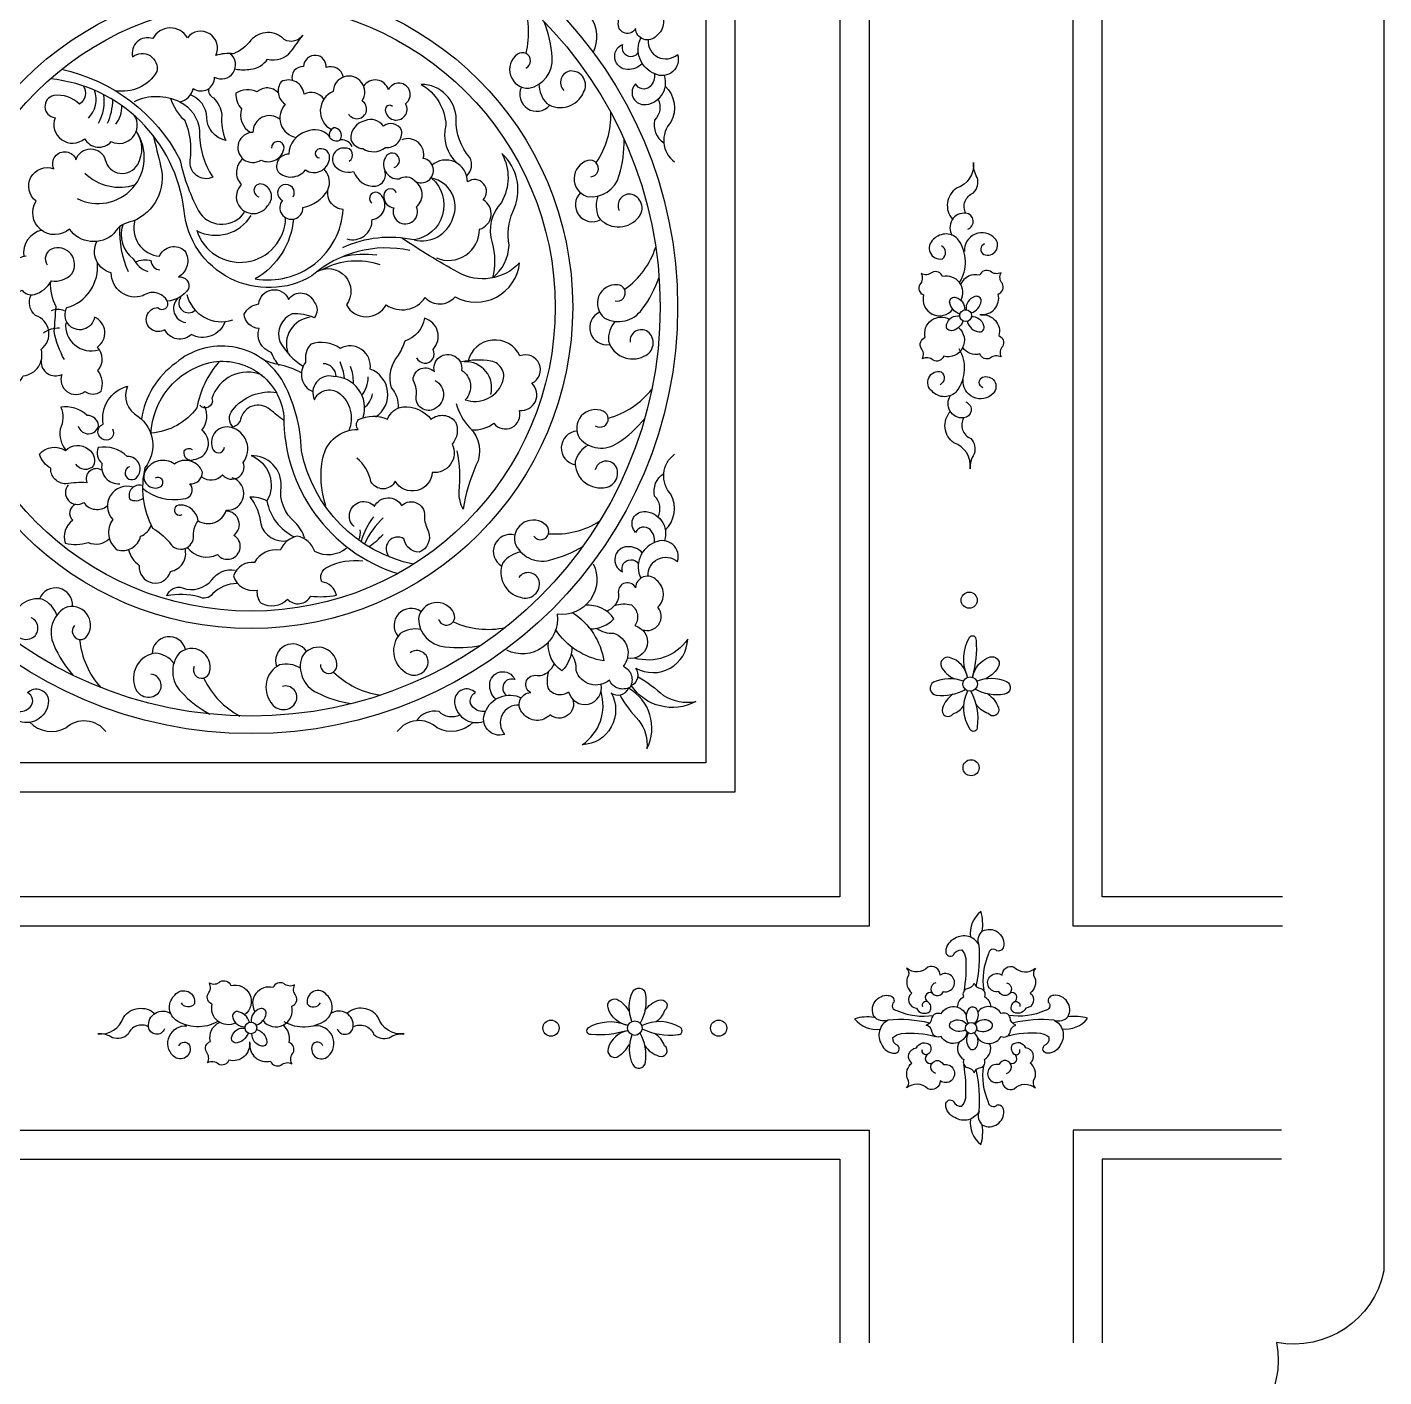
# Model space of a CAD drawing. Extents: x -66030 to 95157, y -13132 to 45879.
# Drawn here: x -21172 to -20008, y 2448 to 3605 of the extents above; entities that cross this region are included whole.
import ezdxf

# ---------------------------------------------------------------- set-up
doc = ezdxf.new("R2010")
doc.units = 0
doc.header["$LTSCALE"] = 100
doc.header["$MEASUREMENT"] = 0
doc.layers.add('3', color=11, linetype='CONTINUOUS')
doc.layers.add('7', color=105, linetype='CONTINUOUS')

msp = doc.modelspace()

# ---------------------------------------------------------------- linework, layer by layer
at = {"layer": '3'}
for points in [[(-21951.4, 4190.3, -0.410539), (-21859.4, 4251.7, -0.410539), (-21798, 4343.8), (-20161.8, 4343.8, -0.410539), (-20100.4, 4251.7, -0.410539), (-20008.4, 4190.3), (-20008.4, 2538.7, -0.410539), (-20100.4, 2477.3, -0.410539), (-20161.8, 2385.2), (-21798, 2385.2, -0.410539), (-21859.4, 2477.3, -0.410539), (-21951.4, 2538.7)], [(-20882.3, 3525.1, 0.379207), (-20894.4, 3509.2, 0.307056), (-20884, 3501.2, 0.329709), (-20864.7, 3502.2, 0.50535), (-20850.9, 3517, 0.483671), (-20866.5, 3520.4, 0.369734)]]:
    msp.add_lwpolyline(points, format="xyb", close=True, dxfattribs=at)
for points in [[(-21484.9, 3869.4), (-20474.9, 3869.4), (-20474.9, 2859.4), (-21484.9, 2859.4)], [(-21369.9, 3754.4), (-20589.9, 3754.4), (-20589.9, 2974.4), (-21369.9, 2974.4)]]:
    msp.add_lwpolyline(points, close=True, dxfattribs=at)
for points in [[(-20095.4, 2859.4), (-20249.9, 2859.4), (-20249.9, 3869.4), (-20095.4, 3869.4)], [(-21484.9, 2476.9), (-21484.9, 2634.4), (-20474.9, 2634.4), (-20474.9, 2476.9)], [(-20096.1, 2634.4), (-20249.9, 2634.4), (-20249.9, 2476.9)]]:
    msp.add_lwpolyline(points, dxfattribs=at)
for points in [[(-20686.4, 3583.7, 0.595397), (-20717.3, 3627.1, 0.595397), (-20760.7, 3657.9)], [(-20644.4, 3640.2, -0.768005), (-20631.1, 3620.8, -0.472485), (-20632.2, 3597.9, -0.675173), (-20650.2, 3604.2, -0.801415), (-20665, 3608.1, 0.24034), (-20668.2, 3619.4, 0.130472), (-20674.9, 3624.5, 0.119269)], [(-20744.2, 3570.1, 1.100022), (-20751.5, 3582.1, 0.743314), (-20741.7, 3553, 0.382899), (-20721.8, 3579.5, 0.079691), (-20728.5, 3609.9)], [(-20993.1, 3569.3, 0.068292), (-20980.2, 3569.3, 0.223133), (-20965.8, 3578, 0.309057), (-20945.5, 3584.7, 0.007295), (-20935.6, 3598.5, -0.386883), (-20951.5, 3594.7, 0.442706), (-20980.1, 3594.1, -0.150287), (-20995.1, 3582.6, 0.106859), (-21010.2, 3581, 0.912131), (-21034.5, 3596.2, 0.595904), (-21064.2, 3595.5, 0.605809), (-21081.5, 3579.8, -0.717818), (-21060.8, 3567.2, -0.314163), (-21096.5, 3550.9)], [(-20639.5, 3594.4, 0.662446), (-20614.2, 3581.9, -0.660372), (-20633.4, 3565.2, -0.438308), (-20645.7, 3596.2, -0.438308)], [(-20644.5, 3574.3, -0.226709), (-20657.1, 3569, -0.789647), (-20661.5, 3590.6, 0.150601), (-20660.7, 3583.8, 0.513818), (-20647.8, 3583.4)], [(-21080, 3541.7, -0.232886), (-21041.1, 3541.3, 0.283297), (-21029.5, 3552.8, 0.619424), (-21011.3, 3562.5, 0.932276), (-20997.9, 3582.6, 0.932276)], [(-20900.8, 3562.6, 0.457817), (-20915.6, 3570.8, 0.408191), (-20924.1, 3581.2, 0.415805), (-20935, 3571.6, 0.518595), (-20944.5, 3559.6)], [(-20843.8, 3413.8, 0.238855), (-20927.8, 3392, -0.548191), (-21037.4, 3447.9, 0.351806), (-21152.1, 3561.1, 0.345326)], [(-21142.5, 3569.2, -0.222257), (-21040.9, 3491.8, 0.080915), (-21023.4, 3445.2, 0.502065), (-20985.5, 3446.6, 0.502065)], [(-20896.4, 3531.1, 1.284793), (-20884.7, 3542.2, 1.328464), (-20909.6, 3550.2, 0.62328), (-20911.1, 3517.5)], [(-20733, 3556.5, 0.19047), (-20726.3, 3539.8, 0.46103), (-20694.7, 3549.5, 0.587107), (-20705.8, 3567.8, 0.635662), (-20711.6, 3551.1)], [(-20634, 3565.4, -0.245841), (-20637.7, 3554.5, -0.512977), (-20650.2, 3556.8, 0.648099), (-20643.2, 3538.9, 0.511121), (-20625.4, 3563.8)], [(-21124, 3555, -0.44738), (-21127.2, 3539.4, 0.242137), (-21149, 3546.7, 0.863142), (-21148.1, 3527.7, 0.772392), (-21122.7, 3509.6, 0.514585), (-21099.8, 3507.2, 0.761811), (-21080.1, 3529.8, 0.761811)], [(-21016.5, 3552.5, 0.311835), (-21012.2, 3544.7, -0.163676), (-21005, 3530.1, 0.129713), (-21001.7, 3508.2, -0.348597), (-21017.9, 3527.9, 0.299949), (-21032, 3547.4, 0.299949)], [(-20956.7, 3549.1, 0.416014), (-20974.8, 3549.8, 0.260195), (-20992.9, 3548.7, 0.223891), (-20988.1, 3535.4, 0.346959), (-20980.4, 3514.9, 0.346959)], [(-20917.5, 3543.6, 0.378697), (-20934.4, 3547.8, 0.526826), (-20954.1, 3558.6, 0.4261), (-20950.6, 3539.2, 0.596763), (-20941.1, 3510.8)], [(-20858.7, 3537.4, 0.706424), (-20864.8, 3534.2, 1.249216), (-20847.4, 3539.7, 1.295867), (-20862.1, 3551.6, 0.637675), (-20883.4, 3554.8, 0.637675)], [(-20795, 3477.9, 0.342903), (-20792.3, 3493.5, -0.188632), (-20804, 3526.2, 0.410799), (-20834.1, 3556.3, -0.256117), (-20812.8, 3521.2, 0.292124), (-20802.8, 3488.4)], [(-20624.8, 3554.9, -0.336629), (-20619.8, 3524, 0.45038), (-20616.7, 3489.8)], [(-21041.1, 3541.3, -0.265867), (-21024.3, 3516.7, 0.154243), (-21012.7, 3476.7, -0.603714), (-21032.1, 3491.4, 0.137321), (-21036.6, 3525.1, -0.124845), (-21048.9, 3544.3)], [(-20630.9, 3543.5, -0.32835), (-20633.9, 3525.7, 0.306339), (-20626, 3506.2)], [(-20955.1, 3526.1, 0.646949), (-20978.4, 3515.1, 1.345388), (-20971.3, 3491.4, 0.521643), (-20951.6, 3502.1, 0.991116), (-20962.5, 3501.7)], [(-21063.8, 3512.4, 0.002495), (-21057.5, 3486.4, -0.377192), (-21081.4, 3438.9, 0.228491), (-21097.6, 3428.3, -0.454746), (-21135.8, 3432.2, -0.864388), (-21164.4, 3456.2, -0.859395), (-21149.1, 3484, -1.049752), (-21130.1, 3491.7, -0.738024), (-21105, 3491.7, 0.69309), (-21077.2, 3487.7, 0.291814), (-21078.3, 3515.9)], [(-20893.2, 3503.1, 0.295607), (-20902.7, 3508.8, -0.495638), (-20913.1, 3511.9, 0.324516), (-20932.5, 3515.9, 0.322368), (-20947.6, 3496.4, 0.577389), (-20956.8, 3481.3, 0.444077), (-20933.3, 3482.9, 0.546395), (-20912.8, 3491.9, 0.571322), (-20921.5, 3500.9, 0.905501), (-20921.3, 3493.2)], [(-20903.5, 3509.1, 0.629114), (-20909.3, 3519, 0.336726), (-20912.7, 3511.3)], [(-20857.2, 3485.1, 1.348418), (-20863.7, 3495.2, 0.644571), (-20853, 3475.2, -0.403134), (-20839.6, 3473.5, 1.213155), (-20832.2, 3492.8, 0.618401), (-20850.6, 3508.7, 0.618401)], [(-20688.4, 3477.1, 1.100022), (-20691.1, 3490.9, 0.743314), (-20691.9, 3460.2, 0.382899), (-20664.1, 3478.3, 0.079691), (-20660, 3509.2)], [(-20986.9, 3492.5, 0.441501), (-20988.3, 3470.4, 1.117282), (-20965.8, 3452.2, 0.557465), (-20969.4, 3470.3, 1.12239), (-20973.2, 3459.9)], [(-20895.8, 3490.4, 0.817236), (-20899.8, 3501.7, 0.541994), (-20909.5, 3488.4, 0.345115), (-20892, 3481.5, 0.348118), (-20872.9, 3469, 0.452879), (-20865.1, 3482, 0.452879)], [(-20821, 3407.5, 0.543258), (-20784.1, 3432.1, 0.672048), (-20781, 3457.2, 0.927173), (-20794.3, 3472.7, 0.645633), (-20825.2, 3486.8)], [(-20772.9, 3390.4, 0.222311), (-20758.7, 3418.4, -0.144675), (-20755.5, 3447.1, 0.337337), (-20764.8, 3497, -0.259299), (-20765.2, 3455, 0.273653), (-20773.2, 3420.5, -0.130497), (-20772.9, 3390.3, -0.130497)], [(-20900.9, 3449.1, -0.513511), (-20913.2, 3468.4, 0.272827), (-20917.6, 3483.8, 0.272827)], [(-20366.9, 3445.8, -0.45279), (-20360.3, 3463.2, 0.271245), (-20357.1, 3476.5, -0.158832), (-20360.4, 3489.3, -0.359028), (-20374.8, 3467.3, 0.453133), (-20378.4, 3440.6, 0.453133)], [(-20943.7, 3459.9, 2.540691), (-20953, 3456.8, 1.438486), (-20935.5, 3450.7, 0.203055), (-20914, 3465.3, 0.203055)], [(-20855.2, 3463.7, 0.89348), (-20866, 3459.5, 0.379348), (-20857.6, 3450.5, 1.454514), (-20838, 3451.3, 0.525449), (-20840.4, 3473.8)], [(-20824.8, 3475.7, -0.636767), (-20840.2, 3422.9, 0.396141), (-20806.9, 3441.6, 0.475494), (-20824.8, 3475.8, 0.475494)], [(-20897.8, 3423.8, 0.521105), (-20876.2, 3440.4, 0.640666), (-20869.1, 3462, 1.091393), (-20876.3, 3454.3)], [(-20682.4, 3460.5, 0.19047), (-20682, 3442.5, 0.46103), (-20648.9, 3440.9, 0.587107), (-20653.1, 3461.9, 0.635662), (-20664.2, 3448.1)], [(-20943.5, 3440.9, -0.242499), (-20976.3, 3389.5, 0.446024), (-20900.9, 3449.1, 0.442213)], [(-20365.3, 3432.1, 0.804092), (-20366.9, 3445.8, 0.636197), (-20378.5, 3426.8, 0.636197)], [(-21079.5, 3439.7, 0.479023), (-21058.5, 3408.9, -0.531892), (-21036.7, 3413.4, -0.427198), (-21042.3, 3391, -0.585432), (-21033.7, 3380.9, -0.22399), (-21051.7, 3370.3, 0.455094), (-21072.9, 3374.9, -0.508352), (-21099.9, 3394.6, -0.484942), (-21112.1, 3421.6)], [(-21089.9, 3435.8, 0.326719), (-21081, 3406.8, 0.189646), (-21068.5, 3395.8, 0.189646)], [(-21026.6, 3431.2, 0.853934), (-20950.3, 3442, 0.831242)], [(-20923.7, 3395.5, -0.823141), (-20898.2, 3367.3, 0.60184), (-20864.1, 3367.2, 0.413509), (-20830.6, 3373.4, 0.450462), (-20805, 3374.1, 0.535129), (-20749.6, 3403.2, -0.34298), (-20802.7, 3395.1, -0.019211), (-20850.5, 3424.3)], [(-20372.2, 3386.4, 0.294866), (-20373.1, 3422.8, 0.458135), (-20394.5, 3423.4, 0.810689), (-20387, 3406.7, 0.54116), (-20387.7, 3417.8)], [(-20350.9, 3419.5, 0.642182), (-20351.4, 3410.5, 0.803522), (-20341.9, 3424.1, 0.710529), (-20368.1, 3412.9, 0.710529)], [(-21172.7, 3409.1, 0.286715), (-21191, 3393.5, 0.747431), (-21176.4, 3379.8, 0.275709), (-21165.8, 3376.1, 0.19454), (-21151.2, 3387.7, 0.233464), (-21133.7, 3393.8, 0.746095), (-21151.1, 3415, 0.467657), (-21154.8, 3401.5)], [(-21160, 3319.2, 0.57835), (-21142.3, 3307.6, 0.743045), (-21122.5, 3292.9, 0.336667), (-21108.6, 3293.1, 0.255184), (-21111.4, 3310.9, 0.394031), (-21111.7, 3331, 0.586548), (-21114.2, 3356.7, -1.200175), (-21137.9, 3364.8, 0.365437), (-21111.8, 3403.9)], [(-21079, 3404, -0.199114), (-21065.7, 3405, 0.370219), (-21058.2, 3397.1, 0.370219)], [(-21140, 3320.2, -0.084778), (-21148.8, 3344.3, 0.00653), (-21147.2, 3365.6, -0.130627), (-21151.8, 3387.2)], [(-20667.7, 3370.6, 1.100022), (-20665.6, 3384.5, 0.743314), (-20676.8, 3355.9, 0.382899), (-20644.5, 3363.5, 0.079691), (-20630, 3391)], [(-20371.1, 3371, 0.646387), (-20386.8, 3391.4, 0.45718), (-20395.8, 3395, -0.30571), (-20405.1, 3394, -0.30571), (-20406.4, 3384.7, 0.45718), (-20403.1, 3375.7, 0.827549), (-20378.1, 3363.5)], [(-20354.9, 3359, 0.533974), (-20339.1, 3376.5, 0.45718), (-20335.6, 3385.4, -0.30571), (-20336.7, 3394.8, -0.30571), (-20346, 3396, 0.45718), (-20355, 3392.6, 0.362121), (-20371.4, 3384.9, 0.362121)], [(-21200.4, 3368.9, 0.120982), (-21207.4, 3332.9, -0.297137), (-21230.8, 3301.5, 0.336824), (-21201.4, 3297.5, 0.433003), (-21175.3, 3306.4, 0.465759), (-21159.9, 3329, 0.602027), (-21164.7, 3358.1, -0.345558), (-21168.6, 3375.9)], [(-20955.8, 3315.2, -0.094173), (-20962.6, 3326.4, -0.414096), (-20973.1, 3346.8, -0.373815), (-20985.9, 3359.3, -0.246894), (-20973.3, 3368, -0.788869), (-20947.7, 3371.9, -0.60698), (-20925.8, 3369.5, -0.376832), (-20925.9, 3356.2, 0.115998), (-20944.6, 3359.5, 0.402859), (-20955.2, 3335.6, 0.12071), (-20935.4, 3314.5, 0.12071)], [(-21002.1, 3352.9, -0.461256), (-21031.3, 3341.8, -0.518587), (-21053.8, 3345.9, -1.318037), (-21059.8, 3364.9, 0.860937), (-21051.7, 3370.3, 0.860937)], [(-20371.8, 3359.3, -0.300325), (-20380.8, 3369.7, -0.533403), (-20375.4, 3373.5, -0.352665), (-20367.9, 3362.9, -0.352665)], [(-20362.2, 3360.3, 0.28385), (-20353.8, 3370.4, 0.533403), (-20359.1, 3374.3, 0.373139), (-20366.7, 3363, 0.3606)], [(-20838, 3321.9, 1.057795), (-20823.9, 3329, 0.571195), (-20831.3, 3355.7, -0.293315), (-20848, 3336.2, -0.046243), (-20853.7, 3324, 0.254205), (-20859.7, 3296, -0.203894), (-20853.8, 3278.7)], [(-20667.8, 3353.1, 0.19047), (-20673.5, 3336, 0.46103), (-20643, 3323.1, 0.587107), (-20639.7, 3344.2, 0.635662), (-20654.9, 3335.2)], [(-20373.3, 3347.7, -0.804392), (-20385.9, 3323.1, -0.45718), (-20394.9, 3319.7, 0.30571), (-20404.2, 3320.9, 0.30571), (-20405.3, 3330.2, -0.45718), (-20401.8, 3339.2, -0.666811), (-20380.8, 3354.7, -0.620964)], [(-20369.4, 3353.2, -0.28385), (-20379.5, 3345, -0.533403), (-20383.4, 3350.4, -0.373139), (-20372, 3357.8, -0.3606)], [(-20354, 3358.6, -0.533974), (-20338.6, 3340.8, -0.45718), (-20335.3, 3331.8, 0.30571), (-20336.6, 3322.5, 0.30571), (-20345.9, 3321.5, -0.45718), (-20354.9, 3325.1, -0.302883), (-20369.6, 3330.5, -0.302883)], [(-20365.7, 3353.1, 0.300325), (-20355.4, 3344, 0.533403), (-20351.5, 3349.3, 0.352665), (-20362, 3357, 0.352665)], [(-20840.6, 3144.7, -0.301313), (-20936.7, 3242.1, 0.122889), (-20953.7, 3303.2, 0.46079), (-21044.6, 3317.3, 0.19955), (-21074, 3269.2, 0.196619)], [(-20872.8, 3271.2, 0.609078), (-20877.8, 3312.1, 0.616936), (-20903.4, 3329.9, 0.237982), (-20928.8, 3333.4, 0.215685), (-20933.2, 3317.9, 0.498826), (-20927, 3292.8, 0.498826)], [(-20790.8, 3260, 0.179709), (-20771.7, 3265.6, 0.82024), (-20749.8, 3276.5, 0.707843), (-20739, 3299.9, 0.96666), (-20749.4, 3323.4, 0.710068), (-20793.7, 3319.1)], [(-20372.8, 3329.7, -0.294866), (-20374.5, 3293.4, -0.458135), (-20395.9, 3293.2, -0.810689), (-20388, 3309.8, -0.54116), (-20389, 3298.7)], [(-21065.8, 3256.2, -0.338163), (-21014.9, 3317.8, -0.442041), (-20951.8, 3271.5, 0.329217), (-20854.2, 3136.7, 0.329217)], [(-21007.5, 3318.3, 0.136799), (-21026.4, 3278.9, -0.220766), (-21065.7, 3257.3, -0.220766)], [(-20936.8, 3308.8, 0.089383), (-20956.6, 3316, -0.039947), (-20968.7, 3319.7)], [(-20822.1, 3302.3, -0.633667), (-20823.7, 3277.4, -0.627066), (-20838, 3290.4, 0.131973), (-20841, 3303, -0.680498), (-20822.7, 3309.7, -1.227192), (-20799.4, 3311.1, -0.476501), (-20796.2, 3285.8, 0.399426), (-20764.7, 3299.9, 0.511419), (-20774.2, 3318.9, 0.101099), (-20799.5, 3318.2, 0.101099)], [(-20970.5, 3306.9, 0.448921), (-21013.5, 3286.8, -0.873707), (-21024, 3281.3)], [(-20883.8, 3270.8, 0.502011), (-20909.3, 3305.8, 0.634043), (-20925.6, 3285.7, -0.480729), (-20904.7, 3291.8, -0.339303), (-20896.2, 3259.1)], [(-20352.3, 3296.1, -0.642182), (-20352.6, 3305.1, -0.803522), (-20343.4, 3291.3, -0.710529), (-20369.3, 3303.1, -0.710529)], [(-21098.9, 3260.9, -0.698402), (-21106, 3251.4, -0.720373), (-21106.8, 3265, -0.389963), (-21085.9, 3297.4, 0.39619), (-21076.7, 3271.5, -0.424263), (-21071, 3227.5, 0.18059), (-21064.5, 3175.8, -0.075279), (-21050.3, 3164.1, 0.756346), (-21029.3, 3167.4, -0.184481), (-21025.4, 3182.1, 0.386755), (-21040.9, 3195.5, 1.416826), (-21039.1, 3187.5)], [(-20951.9, 3267.9, 0.006928), (-20963.8, 3277.4, 0.578262), (-20988.9, 3268.9, -0.193433), (-20995.2, 3262.2, -0.381394), (-20996, 3276.9, -0.266889), (-20957.7, 3292.1)], [(-20804, 3282.6, 0.118929), (-20792.6, 3261.9, -0.342909), (-20787.1, 3229.4, 0.065155), (-20798, 3191.9, -0.131065), (-20801.5, 3207.1, 0.077104), (-20803.2, 3242)], [(-20366.9, 3283.9, -0.804092), (-20368.8, 3270.2, -0.636197), (-20380, 3289.4, -0.636197)], [(-21128.2, 3263.2, 0.775683), (-21110.7, 3263.6, 0.392689), (-21120.6, 3272.3, 0.234812), (-21143.1, 3279.4, -0.220286), (-21143.7, 3260.7, 0.207209), (-21138.9, 3242.5)], [(-21030.1, 3242.8, 0.401097), (-21037.6, 3241.8, 0.593968), (-21029, 3234.5, 0.680765), (-21022.1, 3259.7, 0.284044), (-21019.8, 3280.4)], [(-20915.7, 3194.7, -0.131938), (-20918.3, 3236.1, -0.367852), (-20888.1, 3260.2, -0.388349), (-20887.7, 3268.9, -0.214344), (-20863, 3269.3, -0.250079), (-20849.8, 3279.8, -0.244128), (-20825.5, 3269, -0.425187), (-20804.7, 3267, -0.291969), (-20807.6, 3247.6, -0.600309), (-20824.5, 3223.5, -0.735495), (-20856.3, 3215.9, -0.617425), (-20877.1, 3215.8, 0.169815), (-20889.2, 3235.8, 0.169815)], [(-20684.7, 3263.5, 1.100022), (-20677.9, 3275.9, 0.743314), (-20698.3, 3252.8, 0.382899), (-20665.3, 3248.9, 0.079691), (-20642.3, 3269.8)], [(-20368.8, 3270.2, 0.45279), (-20362.6, 3252.6, -0.271245), (-20359.7, 3239.3, 0.158832), (-20363.3, 3226.5, 0.359028), (-20377.1, 3248.9, -0.453133), (-20380.2, 3275.7, -0.453133)], [(-21022.5, 3219.8, 0.391149), (-21004.5, 3221.4, 0.848031), (-20986.7, 3232.1, 0.535161), (-20996.8, 3262, 0.61057), (-21013.2, 3244.5, 0.872734), (-21002.8, 3245.1)], [(-21108.2, 3225.5, 0.722144), (-21120.7, 3214.7, 0.044873), (-21138.9, 3213.7, -0.421712), (-21151.8, 3227, -0.186378), (-21161.4, 3239.2, -0.379056), (-21139.1, 3242.2, -0.399019), (-21119.3, 3243.3, -0.337539), (-21115, 3229.3, -0.512107), (-21130.2, 3230.6)], [(-20690.8, 3247, 0.19047), (-20702, 3232.9, 0.46103), (-20677.7, 3210.4, 0.587107), (-20667.4, 3229.2, 0.635662), (-20684.8, 3225.8)], [(-21084.3, 3228.4, 1.20546), (-21078.4, 3218.7, 0.701349), (-21086.2, 3237.1, 0.254892), (-21111, 3244.8, 0.353115), (-21107.8, 3231.3, 0.502405), (-21092.4, 3213.8)], [(-20933.9, 3167, 0.118707), (-20942.2, 3180.6, -0.262235), (-20954.2, 3211.4, 0.440568), (-20979.8, 3237.9, -0.456667), (-20966.3, 3199, 0.240383), (-20942.9, 3168.3, 0.201915)], [(-20624.8, 3173.9, 0.336629), (-20619.8, 3204.8, -0.45038), (-20616.7, 3239.1)], [(-21073, 3210.1, 0.224194), (-21038.1, 3200.8, 0.656841), (-21032.4, 3213.6, 0.422477), (-21021.6, 3223.8, 0.496249), (-21045.7, 3230.7, 0.440641), (-21070.5, 3225.1, 0.779487), (-21057, 3211.5, 0.913259), (-21062.2, 3218.7)], [(-21136.7, 3212.8, 0.867427), (-21123.5, 3197.7, 0.436942), (-21103.3, 3194.8, 0.436942)], [(-21081, 3210.9, 0.77669), (-21098.5, 3183, 0.422504), (-21094.7, 3157.2, 0.43631), (-21074.7, 3168.8, 0.212568), (-21065.5, 3178)], [(-21073.5, 3212.2, 0.607513), (-21084.1, 3200.8, 0.31982), (-21072.4, 3201.4, 0.31982)], [(-21025.4, 3182.1, 0.491797), (-21001.3, 3191, 0.878668), (-20996.1, 3218.9, 0.878668)], [(-20630.9, 3185.4, 0.32835), (-20633.9, 3203.2, -0.306339), (-20626, 3222.7)], [(-20966.3, 3199, 0.144367), (-20981.1, 3202.2, -0.164717), (-20971.7, 3179.3, 0.386988), (-20948.6, 3165, 0.386988)], [(-20891.6, 3177.1, -1.053929), (-20874.1, 3194.4, -0.591894), (-20850.8, 3195.1, -0.738936), (-20831.3, 3184.3, 0.07934), (-20827.8, 3172.5, -0.408853), (-20835.9, 3155.1, -0.356694), (-20848.8, 3166.4, 0.919719), (-20861, 3150.9, 0.919719)], [(-21130.4, 3196.2, 0.559458), (-21132.8, 3182.4, 0.336606), (-21139.3, 3162.9, 0.143594), (-21119.6, 3163.5, 0.318037), (-21101.4, 3166.9)], [(-21034.7, 3159.2, 0.358071), (-21008.7, 3153, 1.191829), (-20994.6, 3169.5, 0.716665), (-21001.5, 3190.3, 0.694539)], [(-20634, 3163.5, 0.245841), (-20637.7, 3174.4, 0.512977), (-20650.2, 3172.1, -0.648099), (-20643.2, 3190, -0.511121), (-20625.4, 3165.1)], [(-20737.3, 3168.7, 1.100022), (-20726.7, 3178, 0.743314), (-20753.7, 3163.3, 0.382899), (-20724.1, 3148.3, 0.079691), (-20695.3, 3160.1)], [(-20898.2, 3158.3, -0.298121), (-20925.2, 3155.6, 0.260137), (-20940.4, 3168.9, 0.240847), (-20955, 3156.7, 0.327587), (-20977, 3146.3, 0.353828), (-20995, 3134.8, 0.38483), (-20974.8, 3122.4, 0.204442), (-20971.4, 3111.3, 0.325394), (-20948.6, 3114.8, 0.521715), (-20928.8, 3117.4, 0.077448), (-20906.8, 3118.2, 0.327673), (-20919.2, 3129.6, -0.419816), (-20914.5, 3142.3, -0.152338), (-20884, 3147.6)], [(-21085, 3157.4, 0.186629), (-21075.8, 3143.7, 0.921865), (-21049, 3138.6, 0.443168), (-21036.6, 3158.3)], [(-20748.7, 3155.3, 0.19047), (-20764, 3145.9, 0.46103), (-20748.9, 3116.4, 0.587107), (-20732.8, 3130.5, 0.635662), (-20750.3, 3133.3)], [(-20644.5, 3154.6, 0.226709), (-20657.1, 3159.8, 0.789647), (-20661.5, 3138.3, -0.150601), (-20660.7, 3145.1, -0.513818), (-20647.8, 3145.5)], [(-20639.5, 3134.5, -0.662446), (-20614.2, 3147, 0.660372), (-20633.4, 3163.6, 0.438308), (-20645.7, 3132.7, 0.438308)], [(-20686.4, 3145.2, -0.595397), (-20717.3, 3101.8, -0.595397), (-20760.7, 3071)], [(-20992, 3128.2, 0.206111), (-21012.9, 3119.3, -0.370816), (-21024.7, 3116.8, 0.108248), (-21052.1, 3117.6, -0.412728), (-21038.7, 3124.5, 0.332851), (-21013.6, 3131.5, -0.276013), (-20993.6, 3139.8)], [(-20644.4, 3088.6, 0.768005), (-20631.1, 3108, 0.472485), (-20632.2, 3131, 0.675173), (-20650.2, 3124.6, 0.801415), (-20665, 3120.8, -0.24034), (-20668.2, 3109.4, -0.130472), (-20674.9, 3104.4, -0.119269)], [(-21146.5, 3101.1, 0.19047), (-21158.5, 3114.6, 0.46103), (-21184.9, 3094.6, 0.587107), (-21168.2, 3081.2, 0.635662), (-21168.5, 3098.9)], [(-21131.3, 3092.2, 1.100022), (-21120.4, 3083.4, 0.743314), (-21139.5, 3107.4, 0.382899), (-21149.2, 3075.6, 0.079691), (-21132.5, 3049.4)], [(-20819.1, 3097.6, 1.100022), (-20806, 3102.7, 0.743314), (-20836.4, 3098.1, 0.382899), (-20813.7, 3073.9, 0.079691), (-20782.6, 3075.2)], [(-20689.1, 3089.3, 0.200475), (-20668.7, 3097.9, 0.274067), (-20693.3, 3109.5)], [(-20668.2, 3109.4, -0.147342), (-20653.8, 3109.8, -0.419116), (-20650.9, 3092.1, -0.98396), (-20657.1, 3064.3, -0.98396)], [(-20704, 3103.1, -0.209288), (-20677.3, 3061.8, -0.209288), (-20718.6, 3088.5)], [(-20834.4, 3088.9, 0.19047), (-20852.1, 3085.2, 0.46103), (-20848, 3052.4, 0.587107), (-20828, 3060.2, 0.635662), (-20843.5, 3068.8)], [(-20683.5, 3089.9, 0.187325), (-20669, 3085.7, -0.530807), (-20660.8, 3057.2, -0.453891), (-20654.9, 3039.4, -0.453891), (-20672.6, 3045.3, -0.530807), (-20701.2, 3053.5, 0.187325), (-20705.3, 3068)], [(-21028.8, 3056.9, 1.100022), (-21015.5, 3052.3, 0.743314), (-21041.7, 3068.4, 0.382899), (-21039.9, 3035.2, 0.079691), (-21015.3, 3016.2)], [(-20920.4, 3058.7, 1.100022), (-20906.3, 3059, 0.743314), (-20936.4, 3065.1, 0.382899), (-20923.4, 3034.6, 0.079691), (-20893.8, 3025.2)], [(-20704.7, 3073.7, -0.200475), (-20713.4, 3053.3, -0.274067), (-20724.9, 3077.8)], [(-20649.8, 3055.7, 0.56506), (-20605.4, 3080.5, -0.326982), (-20651.1, 3064.3, -0.388579)], [(-20361, 3048.7, 0.092043), (-20357.9, 3079.4, 0.800705), (-20364, 3081.6, 0.247831), (-20366, 3049.6, 0.247831)], [(-21046.1, 3060, 0.19047), (-21062, 3068.6, 0.46103), (-21079.9, 3040.8, 0.587107), (-21059.7, 3033.9, 0.635662), (-21066, 3050.4)], [(-20365.5, 3047.8, 0.287238), (-20380.8, 3064.8, 0.599034), (-20388.1, 3057.2, 0.173595), (-20376.6, 3046.4, 0.173595)], [(-20360.9, 3047.8, -0.287238), (-20346, 3065.2, -0.599034), (-20338.5, 3057.8, -0.173595), (-20349.8, 3046.7, -0.173595)], [(-20937.7, 3055.8, 0.19047), (-20955.6, 3058.4, 0.46103), (-20962.9, 3026.1, 0.587107), (-20941.5, 3026.6, 0.635662), (-20953.1, 3040)], [(-20770, 3029, -0.226709), (-20775.3, 3041.6, -0.789647), (-20753.7, 3046, 0.150601), (-20760.5, 3045.2, 0.513818), (-20761, 3032.3)], [(-20704.1, 3029, -0.768005), (-20723.5, 3015.7, -0.472485), (-20746.5, 3016.7, -0.675173), (-20740.1, 3034.7, -0.801415), (-20736.2, 3049.5, 0.24034), (-20724.9, 3052.7, 0.130472), (-20719.8, 3059.4, 0.119269)], [(-20724.9, 3052.7, 0.147342), (-20725.2, 3038.3, 0.419116), (-20707.6, 3035.4, 0.98396), (-20679.7, 3041.7, 0.98396)], [(-21180.3, 3018.5, 0.245841), (-21169.4, 3022.3, 0.512977), (-21171.7, 3034.7, -0.648099), (-21153.7, 3027.8, -0.511121), (-21178.7, 3009.9)], [(-20779, 3018.5, -0.245841), (-20789.8, 3022.3, -0.512977), (-20787.5, 3034.7, 0.648099), (-20805.5, 3027.8, 0.511121), (-20780.5, 3009.9)], [(-20663.8, 3032.6, 0.052847), (-20647.5, 3010.7, -0.199008), (-20640.5, 2986.4, 0.405635), (-20656.3, 3038.4)], [(-20648, 3048.3, -0.052847), (-20626.2, 3032.1, 0.179519), (-20598.5, 3027, -0.38683), (-20653.9, 3040.8)], [(-20368.8, 3044.4, 0.203229), (-20394.5, 3043.5, 0.731757), (-20392.3, 3032.5, 0.164865), (-20367.3, 3037.4, 0.164865)], [(-20357.5, 3044.6, -0.203229), (-20331.9, 3044.2, -0.731757), (-20333.8, 3033.2, -0.164865), (-20358.9, 3037.5, -0.164865)], [(-20749.9, 3024, 0.662446), (-20762.5, 2998.8, -0.660372), (-20779.1, 3018, -0.438308), (-20748.2, 3030.2, -0.438308)], [(-20671.2, 3034.4, -0.56506), (-20695.9, 2989.9, 0.326982), (-20679.8, 3035.6, 0.388579)], [(-20378.1, 3033.2, 0.164136), (-20386.9, 3021.2, 0.903948), (-20377.9, 3016.5, 0.161782), (-20368.5, 3023.6, 0.161782)], [(-20362.5, 3035.8, -0.146561), (-20357.1, 3005.2, -0.800705), (-20363.2, 3002.9, -0.258703), (-20365.2, 3036.1)], [(-20348, 3033.5, -0.164136), (-20339, 3021.7, -0.903948), (-20347.8, 3016.8, -0.179229), (-20358.1, 3024.8)], [(-20800.8, 3015.4, -0.32835), (-20818.7, 3018.4, 0.306339), (-20838.2, 3010.5)], [(-21169.8, 3009.3, 0.336629), (-21138.9, 3004.4, -0.45038), (-21104.6, 3001.2)], [(-20789.4, 3009.3, -0.336629), (-20820.3, 3004.4, 0.45038), (-20854.6, 3001.2)], [(-20355.6, 2818.2, -0.311733), (-20352.5, 2830.2, -0.590459), (-20334.4, 2818, -0.487915), (-20340.3, 2813.1, 0.693909), (-20347.4, 2810.5, 0.148721), (-20351.5, 2779.4)], [(-20355.6, 2818.2, 0.443233), (-20376.2, 2823.8, 0.304811), (-20384.1, 2812.5, 0.686141), (-20377.4, 2809.7, -0.353685), (-20370.4, 2813.9, -0.146626), (-20367, 2806.7, -0.059944), (-20368.7, 2778.1, -0.087935)], [(-20392.7, 2785.8, 1.636546), (-20386.2, 2778.3, 1.548823), (-20389, 2792.3, 0.546357), (-20399.4, 2799.1, -0.393377), (-20417.7, 2798.3, -0.373311), (-20417.1, 2790, 0.306577), (-20413.2, 2777, 0.690648), (-20409.3, 2764, 0.502489), (-20397.6, 2761.4, 0.393033), (-20399.4, 2769.4, 0.704198), (-20404.1, 2765.3)], [(-20332.1, 2785.8, -1.636546), (-20338.6, 2778.3, -1.548823), (-20335.8, 2792.3, -0.546357), (-20325.4, 2799.1, 0.393377), (-20307.2, 2798.3, 0.373311), (-20307.7, 2790, -0.306577), (-20311.6, 2777, -0.690648), (-20315.5, 2764, -0.502489), (-20327.2, 2761.4, -0.393033), (-20325.4, 2769.4, -0.704198), (-20320.7, 2765.3)], [(-20993.1, 2751.4, -0.646387), (-21013.3, 2767.4, -0.45718), (-21016.8, 2776.3, 0.30571), (-21015.7, 2785.6, 0.30571), (-21006.4, 2786.8, -0.45718), (-20997.4, 2783.4, -0.827549), (-20985.5, 2758.3)], [(-20969.7, 2753.3, 0.804392), (-20945, 2765.6, 0.45718), (-20941.5, 2774.6, -0.30571), (-20942.6, 2783.9, -0.30571), (-20951.9, 2785.1, 0.45718), (-20960.9, 2781.7, 0.666811), (-20976.7, 2760.9, 0.620964)], [(-20653.3, 2752.6, -0.203229), (-20652.6, 2778.2, -0.731757), (-20641.7, 2776.1, -0.164865), (-20646.3, 2751.1, -0.164865)], [(-20374, 2764.8, -0.258778), (-20368.6, 2774, -0.45718), (-20365.6, 2780.9, 0.30571), (-20359.8, 2785.4, 0.30571), (-20354.1, 2780.9, -0.45718), (-20351, 2774, -0.247618), (-20345.6, 2765.2, -0.247618)], [(-21008.5, 2752.7, -0.294866), (-21044.8, 2754, -0.458135), (-21045.2, 2775.3, -0.810689), (-21028.6, 2767.6, -0.54116), (-21039.7, 2768.5)], [(-20951.8, 2752.7, 0.294866), (-20915.4, 2754, 0.458135), (-20915, 2775.3, 0.810689), (-20931.7, 2767.6, 0.54116), (-20920.5, 2768.5)], [(-20656.6, 2749.2, -0.287238), (-20673.8, 2764.3, -0.599034), (-20666.3, 2771.7, -0.173595), (-20655.3, 2760.3, -0.173595)], [(-20642.2, 2762, -0.164136), (-20630.2, 2770.9, -0.903948), (-20625.4, 2762, -0.161782), (-20632.4, 2752.4, -0.161782)], [(-20433.6, 2753.7, -0.311733), (-20445.7, 2756.9, -0.590459), (-20433.4, 2775, -0.487915), (-20428.6, 2769.1, 0.693909), (-20426, 2762, 0.148721), (-20394.8, 2757.8)], [(-20291.2, 2753.7, 0.311733), (-20279.1, 2756.9, 0.590459), (-20291.4, 2775, 0.487915), (-20296.3, 2769.1, -0.693909), (-20298.8, 2762, -0.148721), (-20330, 2757.8)], [(-21067.9, 2748, 0.45279), (-21085.4, 2741.6, -0.271245), (-21098.7, 2738.6, 0.158832), (-21111.5, 2742, 0.359028), (-21089.3, 2756.1, -0.453133), (-21062.6, 2759.4, -0.453133)], [(-21054.2, 2746.3, -0.804092), (-21067.9, 2748, -0.636197), (-21048.8, 2759.4, -0.636197)], [(-20981.4, 2752, 0.300325), (-20991.7, 2761.1, 0.533403), (-20995.6, 2755.8, 0.352665), (-20985.1, 2748.1, 0.352665)], [(-20975.3, 2749.5, 0.28385), (-20967, 2759.5, 0.533403), (-20972.3, 2763.4, 0.373139), (-20979.9, 2752.2, 0.3606)], [(-20906, 2746.3, 0.804092), (-20892.3, 2748, 0.636197), (-20911.4, 2759.4, 0.636197)], [(-20892.3, 2748, -0.45279), (-20874.8, 2741.6, 0.271245), (-20861.5, 2738.6, -0.158832), (-20848.7, 2742, -0.359028), (-20870.9, 2756.1, 0.453133), (-20897.7, 2759.4, 0.453133)], [(-20365.7, 2743.4, -0.683564), (-20388.2, 2739.7, -0.45718), (-20395.8, 2743.1, 0.30571), (-20400.8, 2749.5, 0.30571), (-20395.8, 2755.9, -0.45718), (-20388.2, 2759.3, -0.620964), (-20366.3, 2757.7, -0.620964)], [(-20364.8, 2751.1, -0.300325), (-20363.9, 2764.1, -0.533403), (-20357.7, 2763.1, -0.352665), (-20359.7, 2750.9, -0.352665)], [(-20356.9, 2738.6, 0.533974), (-20336.6, 2739.7, 0.45718), (-20329, 2743.1, -0.30571), (-20324, 2749.5, -0.30571), (-20329, 2755.9, 0.45718), (-20336.6, 2759.3, 0.526683), (-20356.7, 2760.7, 0.526683)], [(-21041.8, 2731.7, -0.642182), (-21032.8, 2732.2, -0.803522), (-21046.5, 2722.8, -0.710529), (-21035, 2748.8, -0.710529)], [(-20981.3, 2735, -0.533974), (-20998.9, 2719.4, -0.45718), (-21007.9, 2716, 0.30571), (-21017.2, 2717.2, 0.30571), (-21018.3, 2726.5, -0.45718), (-21014.8, 2735.5, -0.362121), (-21007, 2751.8, -0.362121)], [(-20982.5, 2742.4, -0.28385), (-20992.7, 2734.1, -0.533403), (-20996.5, 2739.5, -0.373139), (-20985.2, 2746.9, -0.3606)], [(-20980.9, 2734.2, 0.533974), (-20963.3, 2718.6, 0.45718), (-20954.3, 2715.2, -0.30571), (-20945, 2716.4, -0.30571), (-20943.9, 2725.7, 0.45718), (-20947.3, 2734.6, 0.302883), (-20952.6, 2749.4, 0.302883)], [(-20918.4, 2731.7, 0.642182), (-20927.4, 2732.2, 0.803522), (-20913.7, 2722.8, 0.710529), (-20925.2, 2748.8, 0.710529)], [(-20657.5, 2744.6, -0.092043), (-20688.2, 2741.3, -0.800705), (-20690.4, 2747.3, -0.247831), (-20658.5, 2749.6, -0.247831)], [(-20644.6, 2746.4, 0.146561), (-20614, 2741.3, 0.800705), (-20611.7, 2747.3, 0.258703), (-20645, 2749)], [(-20433.6, 2753.7, 0.443233), (-20439.2, 2733.1, 0.304811), (-20428, 2725.3, 0.686141), (-20425.2, 2731.9, -0.353685), (-20429.4, 2738.9, -0.146626), (-20422.2, 2742.3, -0.089866), (-20392.8, 2739.7, -0.087935)], [(-20367.2, 2745.3, -0.28385), (-20379.6, 2746.5, -0.533403), (-20378.6, 2752.7, -0.373139), (-20365.9, 2750.2, -0.3606)], [(-20357.6, 2745.3, 0.28385), (-20345.2, 2746.5, 0.533403), (-20346.2, 2752.7, 0.373139), (-20358.9, 2750.2, 0.3606)], [(-20291.2, 2753.7, -0.443233), (-20285.6, 2733.1, -0.304811), (-20296.8, 2725.3, -0.686141), (-20299.6, 2731.9, 0.353685), (-20295.4, 2738.9, 0.146626), (-20302.6, 2742.3, 0.089866), (-20332, 2739.7, 0.087935)], [(-20975.2, 2745.8, -0.300325), (-20966.3, 2735.4, -0.533403), (-20971.6, 2731.6, -0.352665), (-20979.2, 2742.2, -0.352665)], [(-20656.6, 2744.6, 0.287238), (-20673.8, 2729.4, 0.599034), (-20666.3, 2722.1, 0.173595), (-20655.3, 2733.4, 0.173595)], [(-20653.3, 2741.2, 0.203229), (-20652.6, 2715.6, 0.731757), (-20641.7, 2717.6, 0.164865), (-20646.3, 2742.7, 0.164865)], [(-20642.2, 2731.8, 0.164136), (-20630.2, 2722.9, 0.903948), (-20625.4, 2731.8, 0.179229), (-20633.5, 2742.1)], [(-20372.6, 2734.9, 0.410819), (-20368.6, 2719.9, 0.45718), (-20365.6, 2713, -0.30571), (-20359.8, 2708.5, -0.30571), (-20354.1, 2713, 0.45718), (-20351, 2719.9, 0.378343), (-20346.5, 2733.7)], [(-20364.8, 2742.8, 0.300325), (-20363.9, 2729.7, 0.533403), (-20357.7, 2730.7, 0.352665), (-20359.7, 2743, 0.352665)], [(-20392.7, 2708.1, -1.636546), (-20386.2, 2715.6, -1.548823), (-20389, 2701.6, -0.546357), (-20399.4, 2694.8, 0.393377), (-20417.7, 2695.6, 0.373311), (-20417.1, 2703.9, -0.306577), (-20413.2, 2716.9, -0.690648), (-20409.3, 2729.9, -0.502489), (-20397.6, 2732.5, -0.393033), (-20399.4, 2724.5, -0.704198), (-20404.1, 2728.6)], [(-20332.1, 2708.1, 1.636546), (-20338.6, 2715.6, 1.548823), (-20335.8, 2701.6, 0.546357), (-20325.4, 2694.8, -0.393377), (-20307.2, 2695.6, -0.373311), (-20307.7, 2703.9, 0.306577), (-20311.6, 2716.9, 0.690648), (-20315.5, 2729.9, 0.502489), (-20327.2, 2732.5, 0.393033), (-20325.4, 2724.5, 0.704198), (-20320.7, 2728.6)], [(-20355.6, 2675.7, -0.443233), (-20376.2, 2670.1, -0.304811), (-20384.1, 2681.3, -0.686141), (-20377.4, 2684.1, 0.353685), (-20370.4, 2679.9, 0.146626), (-20367, 2687.2, 0.059944), (-20368.7, 2715.7, 0.087935)], [(-20355.6, 2675.7, 0.311733), (-20352.5, 2663.7, 0.590459), (-20334.4, 2675.9, 0.487915), (-20340.3, 2680.8, -0.693909), (-20347.4, 2683.3, -0.148721), (-20351.5, 2714.5)]]:
    msp.add_lwpolyline(points, format="xyb", dxfattribs=at)
for centre, radius in [((-20979.9, 3365.3), 350.8), ((-20979.9, 3365.3), 275.8), ((-20979.9, 3365.3), 260.8), ((-20367, 3358), 5.04), ((-20364, 3113.9), 6.92), ((-20363.2, 3042), 6.23), ((-20362.4, 2970.2), 6.92), ((-20980.1, 2747.1), 5.04), ((-20722.7, 2746.9), 6.92), ((-20650.8, 2746.9), 6.23), ((-20578.9, 2746.9), 6.92), ((-20362.4, 2746.9), 4.8)]:
    msp.add_circle(centre, radius, dxfattribs=at)
for centre, radius, start, end in [((-20813.5, 3600.8), 71.6, 345.6271, 22.0486), ((-21135.9, 3543.4), 23.1, 315.6168, 19.8398), ((-20734.9, 3547.8), 14.6, 154.6772, 319.622), ((-21146.3, 3542.3), 40.5, 331.4737, 7.3271), ((-21157.3, 3545.9), 59, 337.1063, 357.3089), ((-21117.9, 3537.8), 27.1, 324.4523, 0.6121), ((-20743, 3529.7), 71.6, 325.6271, 2.0486), ((-21111.1, 3493.7), 39.6, 242.8929, 34.0554), ((-21092.7, 3510.7), 42.6, 225.6129, 288.7045), ((-20687.2, 3453), 14.6, 134.6772, 299.622), ((-21007.5, 3430.5), 85.3, 177.6764, 204.0204), ((-21010.3, 3463), 36.1, 243.4438, 327.7865), ((-21155.1, 3411.8), 19.9, 102.5144, 189.0678), ((-20860.8, 3327.7), 97.4, 77.7441, 114.644), ((-20882.4, 3320.7), 89.7, 83.3764, 101.9138), ((-20701, 3438.8), 71.6, 305.6271, 342.0486), ((-20889.4, 3342.8), 62, 70.931, 117.8219), ((-21005.4, 3383.1), 30.4, 193.2165, 288.6131), ((-21145.7, 3349.9), 13.4, 64.8807, 115.1193), ((-21034.3, 3364.1), 12.2, 135.5915, 262.4511), ((-21033.6, 3368.7), 8.23, 143.4634, 313.663), ((-21116.9, 3349.8), 22.1, 174.6509, 286.0352), ((-20926.6, 3333.6), 23.1, 96.6663, 199.9133), ((-20674.9, 3347.6), 14.6, 114.6772, 279.622), ((-21145.4, 3326.2), 21, 86.8746, 126.9481), ((-20918, 3305.8), 10.9, 359.6739, 90.161), ((-20956.6, 3295.5), 57.6, 8.9142, 23.2064), ((-20795.6, 3296.3), 22, 344.0785, 94.0492), ((-20926.7, 3301.6), 34.5, 357.5991, 21.8228), ((-20905.4, 3305.4), 25.9, 321.6821, 359.9254), ((-20692.7, 3339), 71.6, 285.6271, 322.0486), ((-20895.6, 3294.6), 20.2, 308.0381, 349.786), ((-20793.3, 3262.8), 0.000000000347, 44.5844, 46.273), ((-20699.3, 3244.4), 14.6, 94.6772, 259.622), ((-20820, 3144.6), 68.5, 143.479, 162.9839), ((-20817.4, 3132.8), 71.5, 133.5395, 155.3232), ((-20719, 3242.3), 71.6, 265.6271, 302.0486), ((-20900.3, 3171.9), 14.1, 335.6046, 9.2177), ((-20913.4, 3212.2), 62.7, 304.019, 318.1068), ((-20757.6, 3155.7), 14.6, 74.6772, 239.622), ((-21147.7, 3109.9), 14.6, 354.6772, 159.622), ((-20842.7, 3092.3), 14.6, 54.6772, 219.622), ((-20776.8, 3160.5), 71.6, 245.6271, 282.0486), ((-21055.7, 3087), 71.6, 185.6271, 222.0486), ((-21050.2, 3067.9), 14.6, 14.6772, 179.622), ((-20944.3, 3061.8), 14.6, 34.6772, 199.622), ((-20859.1, 3103.4), 71.6, 225.6271, 262.0486), ((-20657.8, 3049.9), 9.87, 293.4042, 36.359), ((-20955.9, 3077.8), 71.6, 205.6271, 242.0486), ((-20665.4, 3042.3), 9.87, 233.641, 336.5958), ((-20339.4, 2828.1), 23.8, 127.8837, 187.565), ((-20391, 2835.8), 38.6, 351.6394, 16.6216), ((-20463.5, 2807.8), 108.4, 346.5155, 5.4826), ((-20397.5, 2773.2), 4.19, 65.4995, 242.9163), ((-20327.3, 2773.2), 4.19, 297.0837, 114.5005), ((-20451.2, 2717.9), 38.6, 81.6394, 106.6216), ((-20443.5, 2769.5), 23.8, 217.8837, 277.565), ((-20423.3, 2645.8), 108.4, 76.5155, 95.4826), ((-20301.5, 2645.8), 108.4, 84.5174, 103.4845), ((-20281.3, 2769.9), 23.8, 262.435, 322.1163), ((-20273.5, 2718.4), 38.6, 73.3784, 98.3606), ((-20397.5, 2720.7), 4.19, 117.0837, 294.5005), ((-20327.3, 2720.7), 4.19, 245.4995, 62.9163), ((-20463.5, 2686.1), 108.4, 354.5174, 13.4845), ((-20339.4, 2665.8), 23.8, 172.435, 232.1163), ((-20391, 2658.1), 38.6, 343.3784, 8.3606)]:
    msp.add_arc(centre, radius, start, end, dxfattribs=at)
at = {"layer": '7'}
for points in [[(-21509.9, 3894.4), (-20449.9, 3894.4), (-20449.9, 2834.4), (-21509.9, 2834.4)], [(-21394.9, 3779.4), (-20564.9, 3779.4), (-20564.9, 2949.4), (-21394.9, 2949.4)]]:
    msp.add_lwpolyline(points, close=True, dxfattribs=at)
for points in [[(-20095.4, 2834.4), (-20274.9, 2834.4), (-20274.9, 3894.4), (-20095.4, 3894.4)], [(-21509.9, 2476.9), (-21509.9, 2659.4), (-20449.9, 2659.4), (-20449.9, 2476.9)], [(-20096.1, 2659.4), (-20274.9, 2659.4), (-20274.9, 2476.9)]]:
    msp.add_lwpolyline(points, dxfattribs=at)
msp.add_circle((-20979.9, 3365.3), 365.8, dxfattribs=at)

doc.saveas('drawing.dxf')
